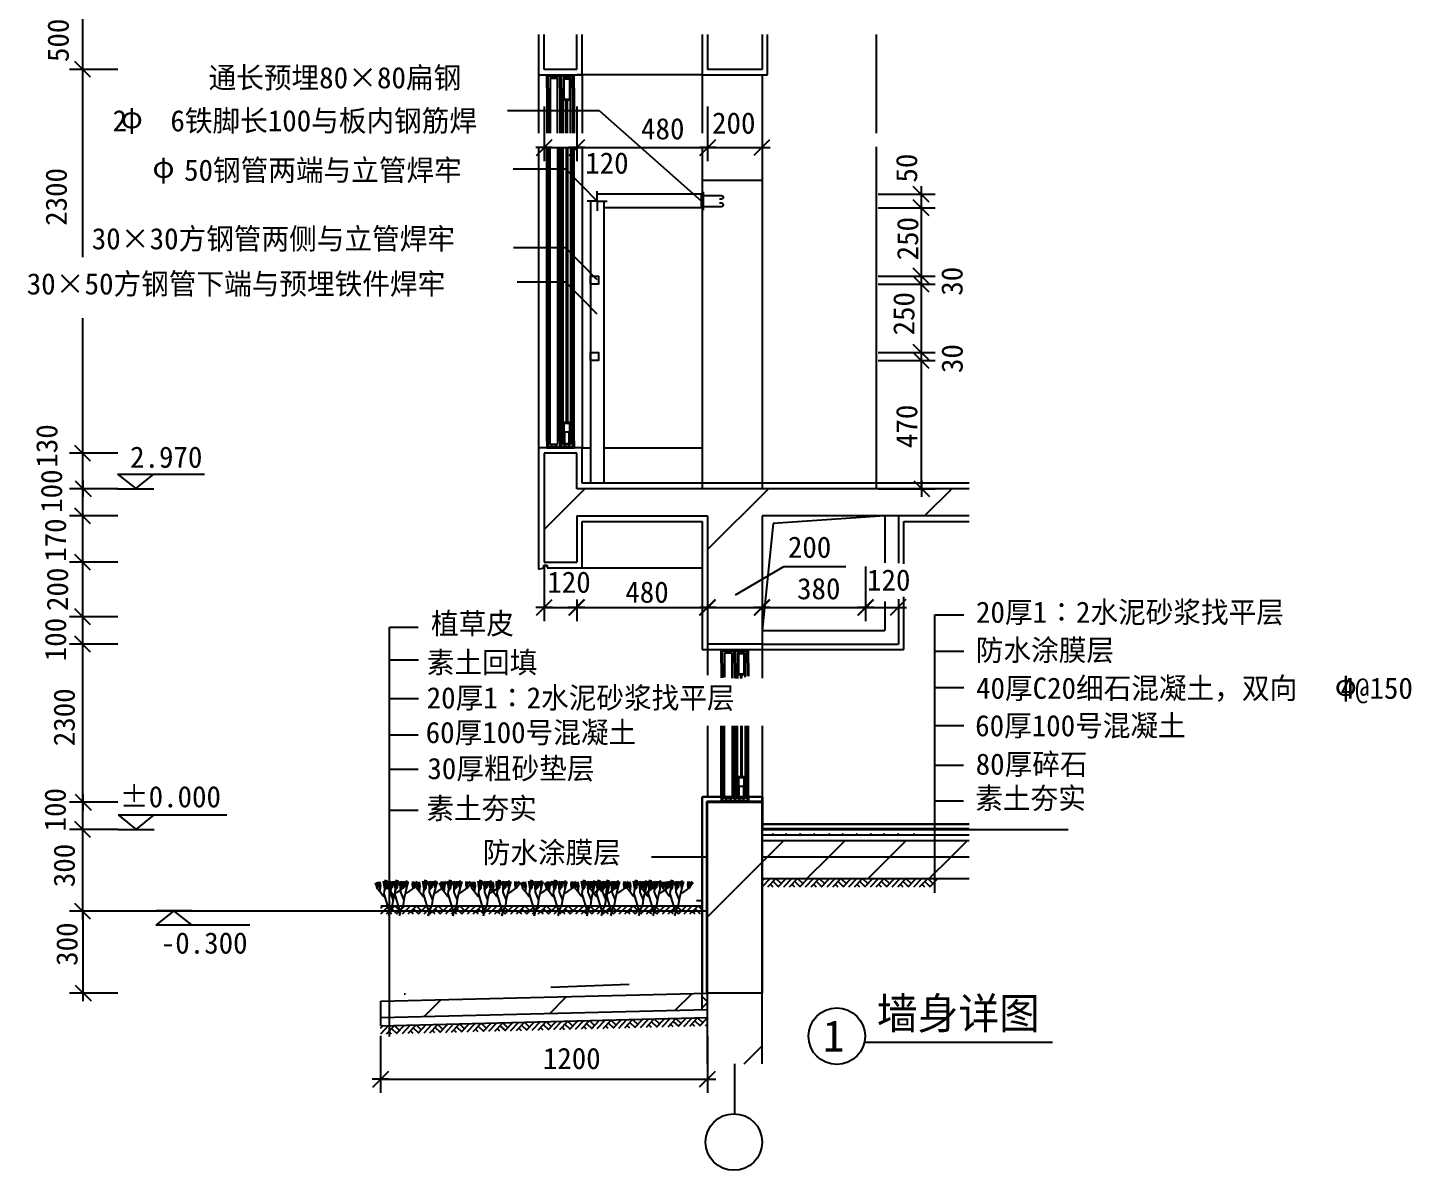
# Model space of a CAD drawing. Header units: metres. Extents: x -13855 to -8779, y 13976 to 23219.
# Drawn here: x -13855 to -8779, y 13976 to 18167 of the extents above; entities that cross this region are included whole.
import ezdxf

# ---------------------------------------------------------------- set-up
doc = ezdxf.new("R2010")
doc.units = ezdxf.units.M
for name, color, linetype in [('AXIS', 3, 'Continuous'), ('PUB_DIM', 3, 'Continuous'), ('PUB_TEXT', 7, 'Continuous'), ('S_SURFACE', 6, 'Continuous'), ('S_WALL', 5, 'Continuous'), ('WALL', 5, 'Continuous'), ('WINDOW', 2, 'Continuous'), ('填充', 7, 'Continuous'), ('家具', 9, 'Continuous'), ('看线', 253, 'Continuous'), ('粉刷线', 6, 'Continuous')]:
    doc.layers.add(name, color=color, linetype=linetype)
pattern_1 = [(45, (0, 0), (-336.76, 336.76), [])]
pattern_2 = [(45, (0, 0), (-112.2532, 112.2532), [])]

# ---------------------------------------------------------------- blocks, each defined once
blk = doc.blocks.new('_G2')
for p, q in [((-1091.22, 2673.26), (-1231.19, 2998.74)), ((-1038.78, 2463.23), (-1091.22, 2673.26)), ((-1082.53, 2673.26), (-1056.31, 3061.68)), ((-986.18, 2725.77), (-995.02, 3103.58)), ((-793.77, 2473.65), (-986.18, 2725.77)), ((-907.5, 2631.18), (-863.75, 2841.22)), ((-863.75, 2841.22), (-898.81, 3114.19)), ((-819.99, 2179.82), (-741.32, 2746.63)), ((-741.32, 2746.63), (-802.46, 3114.19)), ((-382.57, 2473.65), (-496.31, 3166.7)), ((-295.06, 2830.6), (-435.02, 3177.13)), ((-260.14, 2473.65), (-295.06, 3271.72)), ((-207.54, 2536.77), (-163.79, 2914.77)), ((-163.79, 2914.77), (-172.63, 3240.06)), ((89.91, 2715.16), (-111.34, 3124.62)), ((81.07, 2337.17), (404.9, 2673.26)), ((116.14, 2148.36), (89.91, 2715.16)), ((168.58, 2820.18), (98.6, 3166.7)), ((282.32, 2526.16), (168.58, 2820.18)), ((247.41, 2631.18), (247.41, 3135.23)), ((369.84, 2830.6), (343.61, 3177.13)), ((404.9, 2673.26), (369.84, 2830.6)), ((448.51, 1654.92), (702.36, 2715.16)), ((536.02, 2977.7), (492.26, 3166.7)), ((649.76, 2515.73), (536.02, 2977.7)), ((588.62, 2746.63), (658.6, 2977.7)), ((658.6, 2977.7), (667.29, 3208.59)), ((702.36, 2715.16), (824.79, 3145.66)), ((1192.23, 2830.6), (1209.76, 3135.23)), ((1262.21, 2494.69), (1192.23, 2830.6)), ((1227.29, 2704.73), (1367.25, 2904.15)), ((1305.96, 2505.31), (1533.44, 2841.22)), ((1323.5, 2841.22), (1411.01, 3135.23)), ((1367.25, 2904.15), (1612.11, 3124.62)), ((1533.44, 2841.22), (1717.16, 3040.64)), ((-811.3, 2179.82), (-1038.78, 2463.23)), ((-548.76, 1822.87), (-811.3, 2179.82)), ((-443.86, 1749.33), (-548.76, 1822.87)), ((-356.35, 1738.9), (-443.86, 1749.33)), ((-435.02, 2011.87), (-382.57, 2473.65)), ((81.07, 290.06), (-435.02, 2011.87)), ((-400.11, 2347.78), (-207.54, 2536.77)), ((-312.59, 1623.27), (-356.35, 1738.9)), ((413.59, 1434.27), (116.14, 2148.36)), ((343.61, 982.92), (448.51, 1654.92)), ((562.25, 2074.81), (903.46, 2232.33)), ((903.46, 2232.33), (1122.24, 2410.72)), ((1122.24, 2410.72), (1305.96, 2505.31)), ((-6.29, -3.96), (151.05, 541.99)), ((2.4, -3.96), (81.07, 290.06)), ((151.05, 541.99), (343.61, 982.92))]:
    blk.add_line(p, q)
blk = doc.blocks.new('_dimx')
blk.add_line((-150, 0), (150, 0))
blk.add_lwpolyline([(-145.3, -140.37), (144.99, 149.78)])

msp = doc.modelspace()

# ---------------------------------------------------------------- hatches: boundary and pattern name
h = msp.add_hatch()
h.set_pattern_fill('ANSI37', scale=20)
h.paths.add_polyline_path([(-11380.96, 14565.7), (-11364.9, 14566.11), (-11364.9, 14626.2), (-11380.96, 14625.8)])
h.paths.add_polyline_path([(-11364.9, 14566.11), (-11360.96, 14566.2), (-11360.96, 14626.3), (-11364.9, 14626.2)])
at = {"layer": '填充'}
h = msp.add_hatch(dxfattribs=at)
h.set_pattern_fill('AN31C', scale=150)
h.set_pattern_definition(pattern_1)
h.paths.add_polyline_path([(-11840.96, 18369.44), (-11840.96, 18469.44), (-11960.96, 18469.44), (-11960.96, 18192.3), (-11840.96, 18192.3), (-11840.96, 18269.44), (-11360.96, 18269.44), (-11360.96, 18192.3), (-11160.96, 18192.3), (-11160.96, 18269.44), (-10401, 18269.44), (-10401, 18369.44)])
h.paths.add_polyline_path([(-11160.96, 18142.3), (-11360.96, 18142.3), (-11360.96, 18014.35), (-11160.96, 18014.35)])
h.paths.add_polyline_path([(-11840.96, 18142.3), (-11960.96, 18142.3), (-11960.96, 18014.35), (-11840.96, 18014.35)])
h = msp.add_hatch(dxfattribs=at)
h.set_pattern_fill('SOLID')
h.paths.add_polyline_path([(-11903.46, 17989.35), (-11903.46, 17944.85), (-11900.96, 17944.85), (-11900.96, 17994.35), (-11950.96, 17994.35), (-11950.96, 17944.85), (-11945.96, 17944.85), (-11945.96, 17989.35)])
h.paths.add_polyline_path([(-11855.96, 17989.35), (-11855.96, 17944.85), (-11850.96, 17944.85), (-11850.96, 17994.35), (-11900.96, 17994.35), (-11900.96, 17944.85), (-11898.46, 17944.85), (-11898.46, 17989.35)])
h = msp.add_hatch(dxfattribs=at)
h.set_pattern_fill('SOLID')
h.paths.add_polyline_path([(-11900.96, 16626.32), (-11900.96, 16651.32), (-11903.46, 16651.32), (-11903.46, 16631.32), (-11945.96, 16631.32), (-11945.96, 16651.32), (-11950.96, 16651.32), (-11950.96, 16626.32)])
h.paths.add_polyline_path([(-11850.96, 16626.32), (-11850.96, 16651.32), (-11855.96, 16651.32), (-11855.96, 16631.32), (-11898.46, 16631.32), (-11898.46, 16651.32), (-11900.96, 16651.32), (-11900.96, 16626.32)])
h = msp.add_hatch(dxfattribs=at)
h.set_pattern_fill('AN31C', scale=150)
h.set_pattern_definition(pattern_1)
h.paths.add_polyline_path([(-11840.96, 16376.32), (-11360.96, 16376.32), (-11360.96, 15906.32), (-11160.96, 15906.32), (-11160.96, 16376.32), (-10401, 16376.32), (-10401, 16476.32), (-11840.96, 16476.32), (-11840.96, 16606.32), (-11960.96, 16606.32), (-11960.96, 16206.32), (-11840.96, 16206.32)])
h = msp.add_hatch(dxfattribs=at)
h.set_pattern_fill('SOLID')
h.paths.add_polyline_path([(-11263.46, 15881.32), (-11263.46, 15836.82), (-11260.96, 15836.82), (-11260.96, 15886.32), (-11310.96, 15886.32), (-11310.96, 15836.82), (-11305.96, 15836.82), (-11305.96, 15881.32)])
h.paths.add_polyline_path([(-11215.96, 15881.32), (-11215.96, 15836.82), (-11210.96, 15836.82), (-11210.96, 15886.32), (-11260.96, 15886.32), (-11260.96, 15836.82), (-11258.46, 15836.82), (-11258.46, 15881.32)])
h = msp.add_hatch(dxfattribs=at)
h.set_pattern_fill('SOLID')
h.paths.add_polyline_path([(-11260.96, 15326.35), (-11260.96, 15351.35), (-11263.46, 15351.35), (-11263.46, 15331.35), (-11305.96, 15331.35), (-11305.96, 15351.35), (-11310.96, 15351.35), (-11310.96, 15326.35)])
h.paths.add_polyline_path([(-11210.96, 15326.35), (-11210.96, 15351.35), (-11215.96, 15351.35), (-11215.96, 15331.35), (-11258.46, 15331.35), (-11258.46, 15351.35), (-11260.96, 15351.35), (-11260.96, 15326.35)])
h = msp.add_hatch(dxfattribs=at)
h.set_pattern_fill('AN31C', scale=150)
h.set_pattern_definition(pattern_1)
h.paths.add_polyline_path([(-11360.96, 15326.3), (-11360.96, 15226.3), (-11160.96, 15226.3), (-11160.96, 15326.3)])
h = msp.add_hatch(dxfattribs=at)
h.set_pattern_fill('AN31C', scale=150)
h.set_pattern_definition(pattern_1)
h.paths.add_polyline_path([(-11160.96, 15226.3), (-11360.96, 15226.3), (-11360.96, 14626.3), (-11160.96, 14626.3)])
h = msp.add_hatch(dxfattribs=at)
h.set_pattern_fill('AN33C', scale=50)
h.set_pattern_definition(pattern_2)
h.paths.add_polyline_path([(-10401, 15126.3), (-10401, 15186.3), (-10992.42, 15186.3), (-10992.42, 15126.3)])
h.paths.add_polyline_path([(-11160.96, 15186.3), (-11160.96, 15126.3), (-10992.42, 15126.3), (-10992.42, 15186.3)])
h = msp.add_hatch(dxfattribs=at)
h.set_pattern_fill('砂石碎砖', scale=50)
h.set_pattern_definition(pattern_2)
h.paths.add_polyline_path([(-10401, 15046.3), (-10401, 15126.3), (-10992.42, 15126.3), (-10992.42, 15046.3)])
h.paths.add_polyline_path([(-10992.42, 15126.3), (-11160.96, 15126.3), (-11160.96, 15046.3), (-10992.42, 15046.3)])
h = msp.add_hatch(dxfattribs=at)
h.set_pattern_fill('AR-SAND', scale=20)
h.paths.add_polyline_path([(-11740.96, 14946.3), (-11755.88, 14946.3), (-11785.13, 14917.05), (-11803.88, 14935.8), (-11793.38, 14946.3), (-11835.38, 14946.3), (-11864.63, 14917.05), (-11883.38, 14935.8), (-11872.88, 14946.3), (-11914.88, 14946.3), (-11944.13, 14917.05), (-11962.88, 14935.8), (-11952.38, 14946.3), (-11994.38, 14946.3), (-12023.63, 14917.05), (-12042.38, 14935.8), (-12031.88, 14946.3), (-12073.88, 14946.3), (-12103.13, 14917.05), (-12121.88, 14935.8), (-12111.38, 14946.3), (-12153.38, 14946.3), (-12182.63, 14917.05), (-12201.38, 14935.8), (-12190.88, 14946.3), (-12232.88, 14946.3), (-12262.13, 14917.05), (-12280.88, 14935.8), (-12270.38, 14946.3), (-12312.38, 14946.3), (-12341.63, 14917.05), (-12360.38, 14935.8), (-12349.88, 14946.3), (-12391.88, 14946.3), (-12421.22, 14916.96), (-12421.22, 14599.69), (-11740.96, 14616.76)])
h.paths.add_polyline_path([(-12421.22, 14917.14), (-12439.88, 14935.8), (-12429.38, 14946.3), (-12471.38, 14946.3), (-12500.63, 14917.05), (-12519.38, 14935.8), (-12508.88, 14946.3), (-12529.88, 14946.3), (-12559.88, 14916.3), (-12559.88, 14596.2), (-12421.22, 14599.69)])
h.paths.add_polyline_path([(-11380.96, 14931.39), (-11395.88, 14946.3), (-11437.88, 14946.3), (-11467.13, 14917.05), (-11485.88, 14935.8), (-11475.38, 14946.3), (-11517.38, 14946.3), (-11546.63, 14917.05), (-11565.38, 14935.8), (-11554.88, 14946.3), (-11596.88, 14946.3), (-11626.13, 14917.05), (-11644.88, 14935.8), (-11634.38, 14946.3), (-11676.38, 14946.3), (-11705.63, 14917.05), (-11724.38, 14935.8), (-11740.96, 14919.22), (-11740.96, 14616.76), (-11380.96, 14625.8)])
h = msp.add_hatch(dxfattribs=at)
h.set_pattern_fill('AN33C', scale=100)
h.set_pattern_definition([(45, (0, 0), (-224.5064, 224.5064), [])])
h.paths.add_polyline_path([(-11876.75, 14613.37), (-12559.88, 14596.23), (-12559.88, 14536.23), (-11876.75, 14553.31)])
h.paths.add_polyline_path([(-11380.96, 14625.8), (-11876.75, 14613.37), (-11876.75, 14553.31), (-11380.96, 14565.7)])
h = msp.add_hatch(dxfattribs=at)
h.set_pattern_fill('AN31C', scale=150)
h.set_pattern_definition(pattern_1)
h.paths.add_polyline_path([(-11360.96, 14366.84), (-11160.96, 14366.84), (-11160.96, 14626.3), (-11360.96, 14626.3)])
h = msp.add_hatch(dxfattribs=at)
h.set_pattern_fill('AR-SAND', scale=14)
h.paths.add_polyline_path([(-11876.75, 14553.31), (-12559.88, 14536.23), (-12559.88, 14506.23), (-11876.75, 14523.31)])
h.paths.add_polyline_path([(-11360.96, 14566.2), (-11876.75, 14553.31), (-11876.75, 14523.31), (-11360.96, 14536.2)])

# ---------------------------------------------------------------- linework, layer by layer
for p, q in [((-11382.96, 17510.88), (-11382.96, 17560.88)), ((-13525.27, 16529.97), (-13206.59, 16529.97)), ((-13525.27, 16529.97), (-13458.99, 16476.42)), ((-13458.99, 16476.42), (-13392.72, 16529.97)), ((-13525.27, 16476.32), (-13392.71, 16476.32)), ((-11258.73, 16086.9), (-11081.29, 16191.04)), ((-11081.29, 16191.04), (-10854.22, 16191.04)), ((-10526.96, 16013.99), (-10421.09, 16013.99)), ((-12527.98, 15968.38), (-12422.11, 15968.38)), ((-12527.89, 15848.73), (-12422.01, 15848.73)), ((-10527.23, 15880.83), (-10421.36, 15880.83)), ((-10527.23, 15746.97), (-10421.35, 15746.97)), ((-12527.33, 15706.18), (-12421.45, 15706.18)), ((-10527.13, 15607.57), (-10421.26, 15607.57)), ((-12528.07, 15572.89), (-12422.2, 15572.89)), ((-12528.07, 15447.83), (-12422.2, 15447.83)), ((-10527.51, 15462.5), (-10421.63, 15462.5)), ((-10527.5, 15330.88), (-10421.63, 15330.88)), ((-13523.32, 15280.03), (-13457.04, 15226.48)), ((-13523.32, 15280.03), (-13124.05, 15280.03)), ((-13457.04, 15226.48), (-13390.77, 15280.03)), ((-12528.62, 15297.69), (-12422.74, 15297.69)), ((-11160.96, 15329.3), (-11157.96, 15329.3)), ((-11157.96, 15229.3), (-10401, 15229.3)), ((-13523.32, 15226.38), (-13390.77, 15226.38)), ((-11160.96, 15226.3), (-10401, 15226.3)), ((-11160.96, 15186.3), (-10401, 15186.3)), ((-11160.96, 15126.3), (-10401, 15126.3)), ((-11160.96, 15046.3), (-10401, 15046.3)), ((-13252.33, 14928.39), (-13384.89, 14928.39)), ((-13318.61, 14928.29), (-13384.88, 14874.74)), ((-13252.33, 14874.74), (-13318.61, 14928.29)), ((-12559.88, 14946.3), (-11380.96, 14946.3)), ((-13039.99, 14874.74), (-13384.82, 14874.74)), ((-12559.88, 14596.2), (-11360.96, 14626.3)), ((-12559.88, 14536.2), (-11360.96, 14566.2)), ((-12559.88, 14506.2), (-11360.96, 14536.2)), ((-10783.76, 14446.22), (-10096.08, 14446.22))]:
    msp.add_line(p, q)
for points in [[(-11380.96, 17564.74), (-11380.96, 17497.53)], [(-11376.96, 17564.74), (-11376.96, 17497.53)]]:
    msp.add_lwpolyline(points)
for points in [[(-11382.96, 17551.4), (-11309.43, 17551.4, -1), (-11309.43, 17538.38), (-11317.02, 17538.38)], [(-11382.96, 17510.88), (-11309.43, 17510.88, 1), (-11309.43, 17523.89), (-11317.02, 17523.89)]]:
    msp.add_lwpolyline(points, format="xyb")
for points in [[(-11122.39, 15208.69, 1), (-11120.34, 15208.69, 1)], [(-11073.73, 15208.69, 1), (-11071.68, 15208.69, 1)], [(-11022.16, 15208.69, 1), (-11020.11, 15208.69, 1)], [(-10970.43, 15208.69, 1), (-10968.38, 15208.69, 1)], [(-10915.06, 15208.69, 1), (-10913.01, 15208.69, 1)], [(-10866.4, 15208.69, 1), (-10864.35, 15208.69, 1)], [(-10814.83, 15208.69, 1), (-10812.78, 15208.69, 1)], [(-10763.1, 15208.69, 1), (-10761.05, 15208.69, 1)], [(-10714.45, 15208.69, 1), (-10712.4, 15208.69, 1)], [(-10662.88, 15208.69, 1), (-10660.83, 15208.69, 1)], [(-10604.79, 15208.69, 1), (-10602.74, 15208.69, 1)]]:
    msp.add_lwpolyline(points, format="xyb", close=True)
at = {"layer": 'AXIS'}
msp.add_line((-11260.96, 14183.46), (-11260.96, 14366.84), dxfattribs=at)
at = {"layer": 'PUB_DIM'}
for p, q in [((-13652.4, 18014.55), (-13652.4, 18269.24)), ((-13524.84, 18014.35), (-13702.4, 18014.35)), ((-13524.84, 18014.35), (-13702.4, 18014.35)), ((-13652.4, 17325.95), (-13652.4, 18014.15)), ((-11980.96, 17994.35), (-11980.96, 17779.83)), ((-11820.96, 17994.35), (-11820.96, 17779.83)), ((-11960.96, 17878.18), (-11960.96, 17677.67)), ((-11840.96, 17878.18), (-11840.96, 17677.67)), ((-11840.96, 17878.18), (-11840.96, 17677.67)), ((-11360.96, 17878.18), (-11360.96, 17677.67)), ((-11360.96, 17878.18), (-11360.96, 17677.67)), ((-11757.72, 17862.04), (-12094.75, 17862.04)), ((-11757.72, 17862.04), (-11382.96, 17531.32)), ((-11980.96, 17729.83), (-11980.96, 16626.32)), ((-11960.76, 17727.67), (-11841.16, 17727.67)), ((-11840.76, 17727.67), (-11361.16, 17727.67)), ((-11820.96, 17729.83), (-11820.96, 16626.32)), ((-11360.76, 17727.67), (-11161.16, 17727.67)), ((-11881.19, 17648.38), (-12074.34, 17648.38)), ((-11765.96, 17531.32), (-11881.19, 17648.38)), ((-10735.61, 17556.32), (-10526.26, 17556.32)), ((-10576.26, 17506.52), (-10576.26, 17556.12)), ((-10735.61, 17506.32), (-10526.26, 17506.32)), ((-10735.61, 17506.32), (-10526.26, 17506.32)), ((-10576.26, 17256.52), (-10576.26, 17506.12)), ((-11881.19, 17359.37), (-12073.11, 17359.37)), ((-11765.96, 17242.31), (-11881.19, 17359.37)), ((-11881.19, 17233.73), (-12060.06, 17233.73)), ((-11765.96, 17116.67), (-11881.19, 17233.73)), ((-10735.61, 17256.32), (-10526.26, 17256.32)), ((-10735.61, 17256.32), (-10526.26, 17256.32)), ((-10735.61, 17226.32), (-10526.26, 17226.32)), ((-10735.61, 17226.32), (-10526.26, 17226.32)), ((-10576.26, 17226.52), (-10576.26, 17256.12)), ((-10576.26, 16976.52), (-10576.26, 17226.12)), ((-13652.4, 16606.52), (-13652.4, 17101.42)), ((-10735.61, 16976.32), (-10526.26, 16976.32)), ((-10735.61, 16976.32), (-10526.26, 16976.32)), ((-10576.26, 16946.52), (-10576.26, 16976.12)), ((-10735.61, 16946.32), (-10526.26, 16946.32)), ((-10735.61, 16946.32), (-10526.26, 16946.32)), ((-10576.26, 16476.52), (-10576.26, 16946.12)), ((-13524.84, 16606.32), (-13702.4, 16606.32)), ((-13524.84, 16606.32), (-13702.4, 16606.32)), ((-13652.4, 16476.52), (-13652.4, 16606.12)), ((-13524.84, 16476.32), (-13702.4, 16476.32)), ((-13524.84, 16476.32), (-13702.4, 16476.32)), ((-13652.4, 16476.52), (-13652.4, 16476.72)), ((-13652.4, 16376.32), (-13652.4, 16476.32)), ((-10735.61, 16476.32), (-10526.26, 16476.32)), ((-13524.84, 16376.32), (-13702.4, 16376.32)), ((-13524.84, 16376.32), (-13702.4, 16376.32)), ((-13652.4, 16206.52), (-13652.4, 16376.12)), ((-13652.4, 16376.12), (-13652.4, 16375.92)), ((-13524.84, 16206.32), (-13702.4, 16206.32)), ((-13524.84, 16206.32), (-13702.4, 16206.32)), ((-13652.4, 16006.52), (-13652.4, 16206.12)), ((-11960.96, 16191.21), (-11960.96, 15990.7)), ((-11360.96, 16191.21), (-11360.96, 15990.7)), ((-11160.96, 16191.21), (-11160.96, 15990.7)), ((-11160.96, 16191.21), (-11160.96, 15990.7)), ((-10780.96, 16191.21), (-10780.96, 15990.7)), ((-10780.96, 16191.21), (-10780.96, 15990.7)), ((-11840.96, 16069.37), (-11840.96, 15990.7)), ((-13524.84, 16006.32), (-13702.4, 16006.32)), ((-13524.84, 16006.32), (-13702.4, 16006.32)), ((-13652.4, 15906.52), (-13652.4, 16006.12)), ((-11960.76, 16040.7), (-11841.16, 16040.7)), ((-11840.76, 16040.7), (-11361.16, 16040.7)), ((-11360.76, 16040.7), (-11161.16, 16040.7)), ((-11160.76, 16040.7), (-10781.16, 16040.7)), ((-10780.76, 16040.7), (-10661.16, 16040.7)), ((-13524.84, 15906.32), (-13702.4, 15906.32)), ((-13524.84, 15906.32), (-13702.4, 15906.32)), ((-13652.4, 15326.5), (-13652.4, 15906.12)), ((-11360.96, 15906.32), (-11360.96, 15792.32)), ((-11160.96, 15906.32), (-11160.96, 15781.28)), ((-11360.96, 15606.25), (-11360.96, 15346.3)), ((-11160.96, 15606.25), (-11160.96, 15346.3)), ((-13524.84, 15326.3), (-13702.4, 15326.3)), ((-13524.84, 15326.3), (-13702.4, 15326.3)), ((-13652.4, 15326.5), (-13652.4, 15326.7)), ((-13652.4, 15226.3), (-13652.4, 15326.3)), ((-13524.84, 15226.3), (-13702.4, 15226.3)), ((-13524.84, 15226.3), (-13702.4, 15226.3)), ((-13652.4, 14926.5), (-13652.4, 15226.1)), ((-13652.4, 15226.1), (-13652.4, 15225.9)), ((-13524.84, 14926.3), (-13702.4, 14926.3)), ((-13524.84, 14926.3), (-13702.4, 14926.3)), ((-13652.4, 14926.1), (-13652.4, 14626.5)), ((-12509.81, 14926.3), (-13524.84, 14926.3)), ((-13524.84, 14626.3), (-13702.4, 14626.3)), ((-12560.96, 14469.33), (-12560.96, 14260.22)), ((-11360.96, 14469.33), (-11360.96, 14260.22)), ((-12560.76, 14310.22), (-11361.16, 14310.22))]:
    msp.add_line(p, q, dxfattribs=at)
msp.add_lwpolyline([(-11936.08, 14648.25), (-11649.16, 14658.6)], dxfattribs=at)
for centre in [(-10886.99, 14467.95), (-11264.28, 14079.77)]:
    msp.add_circle(centre, 103.71, dxfattribs=at)
at = {"layer": 'PUB_TEXT'}
for p, q in [((-10527.02, 14994.03), (-10527.02, 16013.31)), ((-12527.99, 14466.55), (-12527.99, 15968.38)), ((-11363.96, 15124.93), (-11566.34, 15124.93))]:
    msp.add_line(p, q, dxfattribs=at)
at = {"layer": 'S_SURFACE'}
for p, q in [((-11961.21, 16186.32), (-11961.21, 16196.32)), ((-11961.21, 16196.32), (-11949.21, 16196.32)), ((-11959.21, 16194.32), (-11951.21, 16194.32)), ((-11949.21, 16196.32), (-11949.21, 16186.32)), ((-11980.96, 16181.38), (-11961.21, 16186.32)), ((-11380.96, 14565.7), (-11380.96, 15346.3)), ((-11380.96, 15346.3), (-11160.96, 15346.3)), ((-11160.96, 15246.3), (-10401, 15246.3)), ((-11160.96, 15206.44), (-10401, 15206.44)), ((-11160.96, 15037.3), (-11151.96, 15046.3)), ((-11160.96, 15016.3), (-11130.96, 15046.3)), ((-11139.96, 15016.3), (-11109.96, 15046.3)), ((-11120.46, 15035.8), (-11101.71, 15017.05)), ((-11109.96, 15046.3), (-11091.21, 15027.55)), ((-11102.46, 15016.3), (-11072.46, 15046.3)), ((-11081.46, 15016.3), (-11051.46, 15046.3)), ((-11060.46, 15016.3), (-11030.46, 15046.3)), ((-11040.96, 15035.8), (-11022.21, 15017.05)), ((-11030.46, 15046.3), (-11011.71, 15027.55)), ((-11022.96, 15016.3), (-10992.96, 15046.3)), ((-11001.96, 15016.3), (-10971.96, 15046.3)), ((-10980.96, 15016.3), (-10950.96, 15046.3)), ((-10961.46, 15035.8), (-10942.71, 15017.05)), ((-10950.96, 15046.3), (-10932.21, 15027.55)), ((-10943.46, 15016.3), (-10913.46, 15046.3)), ((-10922.46, 15016.3), (-10892.46, 15046.3)), ((-10901.46, 15016.3), (-10871.46, 15046.3)), ((-10881.96, 15035.8), (-10863.21, 15017.05)), ((-10871.46, 15046.3), (-10852.71, 15027.55)), ((-10863.96, 15016.3), (-10833.96, 15046.3)), ((-10842.96, 15016.3), (-10812.96, 15046.3)), ((-10821.96, 15016.3), (-10791.96, 15046.3)), ((-10802.46, 15035.8), (-10783.71, 15017.05)), ((-10791.96, 15046.3), (-10773.21, 15027.55)), ((-10784.46, 15016.3), (-10754.46, 15046.3)), ((-10763.46, 15016.3), (-10733.46, 15046.3)), ((-10742.46, 15016.3), (-10712.46, 15046.3)), ((-10722.96, 15035.8), (-10704.21, 15017.05)), ((-10712.46, 15046.3), (-10693.71, 15027.55)), ((-10704.96, 15016.3), (-10674.96, 15046.3)), ((-10683.96, 15016.3), (-10653.96, 15046.3)), ((-10662.96, 15016.3), (-10632.96, 15046.3)), ((-10643.46, 15035.8), (-10624.71, 15017.05)), ((-10632.96, 15046.3), (-10614.21, 15027.55)), ((-10625.46, 15016.3), (-10595.46, 15046.3)), ((-10604.46, 15016.3), (-10574.46, 15046.3)), ((-10583.46, 15016.3), (-10553.46, 15046.3)), ((-10563.96, 15035.8), (-10545.21, 15017.05)), ((-10553.46, 15046.3), (-10534.71, 15027.55)), ((-10545.96, 15016.3), (-10515.96, 15046.3)), ((-11130.96, 15025.3), (-11121.96, 15016.3)), ((-11051.46, 15025.3), (-11042.46, 15016.3)), ((-10971.96, 15025.3), (-10962.96, 15016.3)), ((-10892.46, 15025.3), (-10883.46, 15016.3)), ((-10812.96, 15025.3), (-10803.96, 15016.3)), ((-10733.46, 15025.3), (-10724.46, 15016.3)), ((-10653.96, 15025.3), (-10644.96, 15016.3)), ((-10574.46, 15025.3), (-10565.46, 15016.3)), ((-12559.88, 14937.3), (-12550.88, 14946.3)), ((-12559.88, 14916.3), (-12529.88, 14946.3)), ((-12538.88, 14916.3), (-12508.88, 14946.3)), ((-12529.88, 14925.3), (-12520.88, 14916.3)), ((-12519.38, 14935.8), (-12500.63, 14917.05)), ((-12508.88, 14946.3), (-12490.13, 14927.55)), ((-12501.38, 14916.3), (-12471.38, 14946.3)), ((-12480.38, 14916.3), (-12450.38, 14946.3)), ((-12459.38, 14916.3), (-12429.38, 14946.3)), ((-12450.38, 14925.3), (-12441.38, 14916.3)), ((-12439.88, 14935.8), (-12421.13, 14917.05)), ((-12429.38, 14946.3), (-12410.63, 14927.55)), ((-12421.88, 14916.3), (-12391.88, 14946.3)), ((-12400.88, 14916.3), (-12370.88, 14946.3)), ((-12379.88, 14916.3), (-12349.88, 14946.3)), ((-12370.88, 14925.3), (-12361.88, 14916.3)), ((-12360.38, 14935.8), (-12341.63, 14917.05)), ((-12349.88, 14946.3), (-12331.13, 14927.55)), ((-12342.38, 14916.3), (-12312.38, 14946.3)), ((-12321.38, 14916.3), (-12291.38, 14946.3)), ((-12300.38, 14916.3), (-12270.38, 14946.3)), ((-12291.38, 14925.3), (-12282.38, 14916.3)), ((-12280.88, 14935.8), (-12262.13, 14917.05)), ((-12270.38, 14946.3), (-12251.63, 14927.55)), ((-12262.88, 14916.3), (-12232.88, 14946.3)), ((-12241.88, 14916.3), (-12211.88, 14946.3)), ((-12220.88, 14916.3), (-12190.88, 14946.3)), ((-12211.88, 14925.3), (-12202.88, 14916.3)), ((-12201.38, 14935.8), (-12182.63, 14917.05)), ((-12190.88, 14946.3), (-12172.13, 14927.55)), ((-12183.38, 14916.3), (-12153.38, 14946.3)), ((-12162.38, 14916.3), (-12132.38, 14946.3)), ((-12141.38, 14916.3), (-12111.38, 14946.3)), ((-12132.38, 14925.3), (-12123.38, 14916.3)), ((-12121.88, 14935.8), (-12103.13, 14917.05)), ((-12111.38, 14946.3), (-12092.63, 14927.55)), ((-12103.88, 14916.3), (-12073.88, 14946.3)), ((-12082.88, 14916.3), (-12052.88, 14946.3)), ((-12061.88, 14916.3), (-12031.88, 14946.3)), ((-12052.88, 14925.3), (-12043.88, 14916.3)), ((-12042.38, 14935.8), (-12023.63, 14917.05)), ((-12031.88, 14946.3), (-12013.13, 14927.55)), ((-12024.38, 14916.3), (-11994.38, 14946.3)), ((-12003.38, 14916.3), (-11973.38, 14946.3)), ((-11982.38, 14916.3), (-11952.38, 14946.3)), ((-11973.38, 14925.3), (-11964.38, 14916.3)), ((-11962.88, 14935.8), (-11944.13, 14917.05)), ((-11952.38, 14946.3), (-11933.63, 14927.55)), ((-11944.88, 14916.3), (-11914.88, 14946.3)), ((-11923.88, 14916.3), (-11893.88, 14946.3)), ((-11902.88, 14916.3), (-11872.88, 14946.3)), ((-11893.88, 14925.3), (-11884.88, 14916.3)), ((-11883.38, 14935.8), (-11864.63, 14917.05)), ((-11872.88, 14946.3), (-11854.13, 14927.55)), ((-11865.38, 14916.3), (-11835.38, 14946.3)), ((-11844.38, 14916.3), (-11814.38, 14946.3)), ((-11823.38, 14916.3), (-11793.38, 14946.3)), ((-11814.38, 14925.3), (-11805.38, 14916.3)), ((-11803.88, 14935.8), (-11785.13, 14917.05)), ((-11793.38, 14946.3), (-11774.63, 14927.55)), ((-11785.88, 14916.3), (-11755.88, 14946.3)), ((-11764.88, 14916.3), (-11734.88, 14946.3)), ((-11743.88, 14916.3), (-11713.88, 14946.3)), ((-11734.88, 14925.3), (-11725.88, 14916.3)), ((-11724.38, 14935.8), (-11705.63, 14917.05)), ((-11713.88, 14946.3), (-11695.13, 14927.55)), ((-11706.38, 14916.3), (-11676.38, 14946.3)), ((-11685.38, 14916.3), (-11655.38, 14946.3)), ((-11664.38, 14916.3), (-11634.38, 14946.3)), ((-11655.38, 14925.3), (-11646.38, 14916.3)), ((-11644.88, 14935.8), (-11626.13, 14917.05)), ((-11634.38, 14946.3), (-11615.63, 14927.55)), ((-11626.88, 14916.3), (-11596.88, 14946.3)), ((-11605.88, 14916.3), (-11575.88, 14946.3)), ((-11584.88, 14916.3), (-11554.88, 14946.3)), ((-11575.88, 14925.3), (-11566.88, 14916.3)), ((-11565.38, 14935.8), (-11546.63, 14917.05)), ((-11554.88, 14946.3), (-11536.13, 14927.55)), ((-11547.38, 14916.3), (-11517.38, 14946.3)), ((-11526.38, 14916.3), (-11496.38, 14946.3)), ((-11505.38, 14916.3), (-11475.38, 14946.3)), ((-11496.38, 14925.3), (-11487.38, 14916.3)), ((-11485.88, 14935.8), (-11467.13, 14917.05)), ((-11475.38, 14946.3), (-11456.63, 14927.55)), ((-11467.88, 14916.3), (-11437.88, 14946.3)), ((-11446.88, 14916.3), (-11416.88, 14946.3)), ((-11425.88, 14916.3), (-11395.88, 14946.3)), ((-11416.88, 14925.3), (-11407.88, 14916.3)), ((-11406.38, 14935.8), (-11387.63, 14917.05)), ((-11395.88, 14946.3), (-11380.96, 14931.39)), ((-12104.35, 14487.61), (-12075.11, 14518.35)), ((-12083.36, 14488.13), (-12054.12, 14518.88)), ((-12062.37, 14488.66), (-12033.12, 14519.4)), ((-12033.12, 14519.4), (-12013.91, 14501.12)), ((-12024.88, 14489.6), (-11995.64, 14520.34)), ((-12003.88, 14490.12), (-11974.64, 14520.86)), ((-11982.89, 14490.65), (-11953.65, 14521.39)), ((-11953.65, 14521.39), (-11934.44, 14503.11)), ((-11945.4, 14491.58), (-11916.16, 14522.32)), ((-11924.41, 14492.11), (-11895.17, 14522.85)), ((-11903.41, 14492.63), (-11874.17, 14523.37)), ((-11874.17, 14523.37), (-11854.96, 14505.1)), ((-11865.93, 14493.57), (-11836.69, 14524.31)), ((-11844.93, 14494.1), (-11815.69, 14524.84)), ((-11823.94, 14494.62), (-11794.7, 14525.36)), ((-11794.7, 14525.36), (-11775.49, 14507.09)), ((-11786.45, 14495.56), (-11757.21, 14526.3)), ((-11765.46, 14496.08), (-11736.22, 14526.82)), ((-11744.46, 14496.61), (-11715.22, 14527.35)), ((-11715.22, 14527.35), (-11696.01, 14509.07)), ((-11706.98, 14497.54), (-11677.74, 14528.28)), ((-11685.98, 14498.07), (-11656.74, 14528.81)), ((-11664.99, 14498.59), (-11635.75, 14529.33)), ((-11645.98, 14518.58), (-11626.77, 14500.3)), ((-11635.75, 14529.33), (-11616.54, 14511.06)), ((-11627.5, 14499.53), (-11598.26, 14530.27)), ((-11606.51, 14500.06), (-11577.27, 14530.8)), ((-11585.51, 14500.58), (-11556.27, 14531.32)), ((-11566.51, 14520.56), (-11547.29, 14502.29)), ((-11556.27, 14531.32), (-11537.06, 14513.05)), ((-11548.03, 14501.52), (-11518.78, 14532.26)), ((-11527.03, 14502.04), (-11497.79, 14532.78)), ((-11506.04, 14502.57), (-11476.8, 14533.31)), ((-11487.03, 14522.55), (-11467.82, 14504.27)), ((-11476.8, 14533.31), (-11457.59, 14515.03)), ((-11468.55, 14503.51), (-11439.31, 14534.25)), ((-11447.56, 14504.03), (-11418.32, 14534.77)), ((-11426.56, 14504.55), (-11397.32, 14535.3)), ((-11407.56, 14524.54), (-11388.34, 14506.26)), ((-11397.32, 14535.3), (-11378.11, 14517.02)), ((-11389.08, 14505.49), (-11360.93, 14535.08)), ((-12560.73, 14497.21), (-12551.96, 14506.43)), ((-12560.21, 14476.21), (-12530.97, 14506.95)), ((-12539.22, 14476.74), (-12509.98, 14507.48)), ((-12530.44, 14485.96), (-12521.22, 14477.19)), ((-12520.21, 14496.72), (-12501, 14478.44)), ((-12509.98, 14507.48), (-12490.76, 14489.2)), ((-12501.73, 14477.68), (-12472.49, 14508.42)), ((-12480.73, 14478.2), (-12451.49, 14508.94)), ((-12459.74, 14478.73), (-12430.5, 14509.47)), ((-12450.97, 14487.95), (-12441.75, 14479.18)), ((-12440.73, 14498.71), (-12421.52, 14480.43)), ((-12430.5, 14509.47), (-12411.29, 14491.19)), ((-12422.25, 14479.66), (-12393.01, 14510.4)), ((-12401.26, 14480.19), (-12372.02, 14510.93)), ((-12380.27, 14480.71), (-12351.02, 14511.45)), ((-12371.49, 14489.93), (-12362.27, 14481.16)), ((-12361.26, 14500.69), (-12342.05, 14482.42)), ((-12351.02, 14511.45), (-12331.81, 14493.18)), ((-12342.78, 14481.65), (-12313.54, 14512.39)), ((-12321.78, 14482.17), (-12292.54, 14512.91)), ((-12300.79, 14482.7), (-12271.55, 14513.44)), ((-12292.02, 14491.92), (-12282.8, 14483.15)), ((-12281.78, 14502.68), (-12262.57, 14484.4)), ((-12271.55, 14513.44), (-12252.34, 14495.16)), ((-12263.3, 14483.64), (-12234.06, 14514.38)), ((-12242.31, 14484.16), (-12213.07, 14514.9)), ((-12221.32, 14484.69), (-12192.07, 14515.43)), ((-12212.54, 14493.91), (-12203.32, 14485.14)), ((-12202.31, 14504.67), (-12183.1, 14486.39)), ((-12192.07, 14515.43), (-12172.86, 14497.15)), ((-12183.83, 14485.62), (-12154.59, 14516.36)), ((-12162.83, 14486.15), (-12133.59, 14516.89)), ((-12141.84, 14486.67), (-12112.6, 14517.41)), ((-12133.07, 14495.89), (-12123.85, 14487.12)), ((-12122.83, 14506.65), (-12103.62, 14488.38)), ((-12112.6, 14517.41), (-12093.39, 14499.14)), ((-12053.59, 14497.88), (-12044.37, 14489.11)), ((-12043.36, 14508.64), (-12024.15, 14490.37)), ((-11974.12, 14499.87), (-11964.9, 14491.1)), ((-11963.88, 14510.63), (-11944.67, 14492.35)), ((-11894.64, 14501.86), (-11885.42, 14493.08)), ((-11884.41, 14512.61), (-11865.2, 14494.34)), ((-11815.17, 14503.84), (-11805.95, 14495.07)), ((-11804.93, 14514.6), (-11785.72, 14496.33)), ((-11735.69, 14505.83), (-11726.47, 14497.06)), ((-11725.46, 14516.59), (-11706.25, 14498.31)), ((-11656.22, 14507.82), (-11646.99, 14499.04)), ((-11576.74, 14509.8), (-11567.52, 14501.03)), ((-11497.27, 14511.79), (-11488.04, 14503.02)), ((-11417.79, 14513.78), (-11408.57, 14505)), ((-11368.08, 14506.02), (-11360.41, 14514.09))]:
    msp.add_line(p, q, dxfattribs=at)
for centre, start, end in [((-11959.21, 16192.32), 90, 180), ((-11951.21, 16192.32), 0, 90)]:
    msp.add_arc(centre, 2, start, end, dxfattribs=at)
at = {"layer": 'S_WALL'}
for p, q in [((-11380.96, 15346.3), (-11380.96, 14946.3)), ((-11363.96, 14626.23), (-11363.96, 15329.3)), ((-11157.96, 15329.3), (-11363.96, 15329.3)), ((-11360.96, 14366.84), (-11360.96, 15326.3)), ((-11160.96, 15326.3), (-11360.96, 15326.3)), ((-11160.96, 14366.84), (-11160.96, 15326.3)), ((-11400.96, 14966.3), (-11380.96, 14966.3)), ((-11400.96, 14946.3), (-11380.96, 14946.3)), ((-11160.96, 14626.3), (-11360.96, 14626.3)), ((-12559.88, 14506.2), (-12559.88, 14596.2))]:
    msp.add_line(p, q, dxfattribs=at)
at = {"layer": 'WALL'}
for p, q in [((-11960.96, 18014.35), (-11960.96, 18142.3)), ((-11840.96, 18014.35), (-11840.96, 18142.3)), ((-11360.96, 18142.3), (-11360.96, 18014.35)), ((-11160.96, 18142.3), (-11160.96, 18014.35)), ((-11840.96, 18014.35), (-11960.96, 18014.35)), ((-11950.96, 17944.85), (-11950.96, 17994.35)), ((-11950.96, 17994.35), (-11850.96, 17994.35)), ((-11945.96, 17944.85), (-11945.96, 17989.35)), ((-11945.96, 17989.35), (-11903.46, 17989.35)), ((-11903.46, 17944.85), (-11903.46, 17989.35)), ((-11898.46, 17989.35), (-11855.96, 17989.35)), ((-11898.46, 17944.85), (-11898.46, 17989.35)), ((-11890.96, 17981.85), (-11890.96, 17901.85)), ((-11863.46, 17981.85), (-11890.96, 17981.85)), ((-11866.46, 17978.85), (-11887.96, 17978.85)), ((-11887.96, 17978.85), (-11887.96, 17904.85)), ((-11866.46, 17904.85), (-11866.46, 17978.85)), ((-11863.46, 17901.85), (-11863.46, 17981.85)), ((-11855.96, 17944.85), (-11855.96, 17989.35)), ((-11850.96, 17944.85), (-11850.96, 17994.35)), ((-11160.96, 18014.35), (-11360.96, 18014.35)), ((-11950.96, 17944.85), (-11945.96, 17944.85)), ((-11903.46, 17944.85), (-11898.46, 17944.85)), ((-11855.96, 17944.85), (-11850.96, 17944.85)), ((-11863.46, 17901.85), (-11890.96, 17901.85)), ((-11887.96, 17904.85), (-11866.46, 17904.85)), ((-11890.96, 16718.82), (-11890.96, 16638.82)), ((-11863.46, 16718.82), (-11890.96, 16718.82)), ((-11866.46, 16715.82), (-11887.96, 16715.82)), ((-11887.96, 16715.82), (-11887.96, 16641.82)), ((-11866.46, 16641.82), (-11866.46, 16715.82)), ((-11863.46, 16638.82), (-11863.46, 16718.82)), ((-11950.96, 16651.32), (-11950.96, 16626.32)), ((-11950.96, 16651.32), (-11945.96, 16651.32)), ((-11945.96, 16651.32), (-11945.96, 16631.32)), ((-11903.46, 16651.32), (-11903.46, 16631.32)), ((-11903.46, 16651.32), (-11898.46, 16651.32)), ((-11898.46, 16651.32), (-11898.46, 16631.32)), ((-11855.96, 16651.32), (-11855.96, 16631.32)), ((-11855.96, 16651.32), (-11850.96, 16651.32)), ((-11850.96, 16651.32), (-11850.96, 16626.32)), ((-11840.96, 16606.32), (-11960.96, 16606.32)), ((-11960.96, 16606.32), (-11960.96, 16206.32)), ((-11950.96, 16626.32), (-11850.96, 16626.32)), ((-11945.96, 16631.32), (-11903.46, 16631.32)), ((-11933.46, 16631.32), (-11915.96, 16631.32)), ((-11898.46, 16631.32), (-11855.96, 16631.32)), ((-11863.46, 16638.82), (-11890.96, 16638.82)), ((-11887.96, 16641.82), (-11866.46, 16641.82)), ((-11885.96, 16631.32), (-11868.46, 16631.32)), ((-11850.96, 16626.32), (-11850.96, 16646.32)), ((-11840.96, 16476.32), (-11840.96, 16606.32)), ((-10401, 16476.32), (-11840.96, 16476.32)), ((-11840.96, 16376.32), (-11840.96, 16206.32)), ((-11840.96, 16376.32), (-11360.96, 16376.32)), ((-11360.96, 16376.32), (-11360.96, 15906.32)), ((-11160.96, 16376.32), (-11160.96, 15906.32)), ((-10401, 16376.32), (-11160.96, 16376.32)), ((-11960.96, 16206.32), (-11840.96, 16206.32)), ((-10660.96, 16006.32), (-10660.96, 15906.32)), ((-11160.96, 15906.32), (-11360.96, 15906.32)), ((-11310.96, 15886.32), (-11210.96, 15886.32)), ((-11310.96, 15836.82), (-11310.96, 15886.32)), ((-11305.96, 15881.32), (-11263.46, 15881.32)), ((-11305.96, 15836.82), (-11305.96, 15881.32)), ((-11263.46, 15836.82), (-11263.46, 15881.32)), ((-11258.46, 15881.32), (-11215.96, 15881.32)), ((-11258.46, 15836.82), (-11258.46, 15881.32)), ((-11223.46, 15873.82), (-11250.96, 15873.82)), ((-11250.96, 15873.82), (-11250.96, 15793.82)), ((-11226.46, 15870.82), (-11247.96, 15870.82)), ((-11247.96, 15870.82), (-11247.96, 15796.82)), ((-11226.46, 15796.82), (-11226.46, 15870.82)), ((-11223.46, 15793.82), (-11223.46, 15873.82)), ((-11215.96, 15836.82), (-11215.96, 15881.32)), ((-11210.96, 15836.82), (-11210.96, 15886.32)), ((-11310.96, 15836.82), (-11305.96, 15836.82)), ((-11263.46, 15836.82), (-11258.46, 15836.82)), ((-11223.46, 15793.82), (-11250.96, 15793.82)), ((-11247.96, 15796.82), (-11226.46, 15796.82)), ((-11215.96, 15836.82), (-11210.96, 15836.82)), ((-11223.46, 15418.8), (-11250.96, 15418.8)), ((-11250.96, 15418.8), (-11250.96, 15338.8)), ((-11247.96, 15415.8), (-11247.96, 15341.8)), ((-11226.46, 15415.8), (-11247.96, 15415.8)), ((-11226.46, 15341.8), (-11226.46, 15415.8)), ((-11223.46, 15338.8), (-11223.46, 15418.8)), ((-11380.96, 15346.3), (-11380.96, 14626.3)), ((-11160.96, 15346.3), (-11380.96, 15346.3)), ((-11310.96, 15351.3), (-11305.96, 15351.3)), ((-11310.96, 15351.3), (-11310.96, 15326.3)), ((-11305.96, 15351.3), (-11305.96, 15331.3)), ((-11305.96, 15331.3), (-11263.46, 15331.3)), ((-11293.46, 15331.3), (-11275.96, 15331.3)), ((-11263.46, 15351.3), (-11258.46, 15351.3)), ((-11263.46, 15351.3), (-11263.46, 15331.3)), ((-11258.46, 15351.3), (-11258.46, 15331.3)), ((-11258.46, 15331.3), (-11215.96, 15331.3)), ((-11223.46, 15338.8), (-11250.96, 15338.8)), ((-11247.96, 15341.8), (-11226.46, 15341.8)), ((-11245.96, 15331.3), (-11228.46, 15331.3)), ((-11215.96, 15351.3), (-11210.96, 15351.3)), ((-11215.96, 15351.3), (-11215.96, 15331.3)), ((-11210.96, 15351.3), (-11210.96, 15326.3)), ((-11210.96, 15326.3), (-11210.96, 15346.3)), ((-11160.96, 15326.3), (-11360.96, 15326.3)), ((-11310.96, 15326.3), (-11210.96, 15326.3)), ((-11160.96, 15326.3), (-11160.96, 14626.3)), ((-10401, 15246.3), (-11160.96, 15246.3)), ((-10401, 15226.3), (-11160.96, 15226.3)), ((-11360.96, 14926.3), (-12527.34, 14926.3))]:
    msp.add_line(p, q, dxfattribs=at)
at = {"layer": 'WINDOW'}
for p, q in [((-11938.46, 17981.85), (-11910.96, 17981.85)), ((-11938.46, 17981.85), (-11938.46, 17779.83)), ((-11910.96, 17779.83), (-11910.96, 17981.85)), ((-11890.96, 17981.85), (-11890.96, 17779.83)), ((-11863.46, 17779.83), (-11863.46, 17981.85)), ((-11950.96, 17944.85), (-11950.96, 17779.83)), ((-11945.96, 17944.85), (-11945.96, 17779.83)), ((-11903.46, 17944.85), (-11903.46, 17779.83)), ((-11898.46, 17944.85), (-11898.46, 17779.83)), ((-11855.96, 17944.85), (-11855.96, 17779.83)), ((-11850.96, 17944.85), (-11850.96, 17779.83)), ((-11879.21, 17779.83), (-11879.21, 17901.85)), ((-11877.21, 17779.83), (-11877.21, 17901.85)), ((-11875.21, 17779.83), (-11875.21, 17901.85)), ((-11950.96, 16651.32), (-11950.96, 17729.83)), ((-11945.96, 16651.32), (-11945.96, 17729.83)), ((-11938.46, 16638.82), (-11938.46, 17729.83)), ((-11910.96, 17729.83), (-11910.96, 16638.82)), ((-11903.46, 16651.32), (-11903.46, 17729.83)), ((-11898.46, 16651.32), (-11898.46, 17729.83)), ((-11890.96, 16638.82), (-11890.96, 17729.83)), ((-11879.21, 17729.83), (-11879.21, 16718.82)), ((-11877.21, 17729.83), (-11877.21, 16718.82)), ((-11875.21, 17729.83), (-11875.21, 16718.82)), ((-11863.46, 17729.83), (-11863.46, 16638.82)), ((-11855.96, 16651.32), (-11855.96, 17729.83)), ((-11850.96, 16651.32), (-11850.96, 17729.83)), ((-11790.96, 17531.32), (-11790.96, 16496.32)), ((-11380.96, 17556.32), (-11765.96, 17556.32)), ((-11740.96, 17531.32), (-11740.96, 16496.32)), ((-11380.96, 17506.32), (-11740.96, 17506.32)), ((-11868.46, 16683.82), (-11885.96, 16683.82)), ((-11885.96, 16683.82), (-11885.96, 16631.32)), ((-11868.46, 16631.32), (-11868.46, 16683.82)), ((-11910.96, 16638.82), (-11938.46, 16638.82)), ((-11933.46, 16638.82), (-11933.46, 16631.32)), ((-11915.96, 16631.32), (-11915.96, 16638.82)), ((-11298.46, 15873.82), (-11270.96, 15873.82)), ((-11298.46, 15873.82), (-11298.46, 15784.88)), ((-11270.96, 15781.16), (-11270.96, 15873.82)), ((-11250.96, 15873.82), (-11250.96, 15779.92)), ((-11223.46, 15784.88), (-11223.46, 15873.82)), ((-11310.96, 15836.82), (-11310.96, 15782.4)), ((-11305.96, 15836.82), (-11305.96, 15783.02)), ((-11263.46, 15836.82), (-11263.46, 15781.78)), ((-11258.46, 15836.82), (-11258.46, 15780.54)), ((-11239.21, 15781.16), (-11239.21, 15793.82)), ((-11237.21, 15780.54), (-11237.21, 15793.82)), ((-11235.21, 15781.16), (-11235.21, 15793.82)), ((-11215.96, 15836.82), (-11215.96, 15788.95)), ((-11210.96, 15836.82), (-11210.96, 15788.17)), ((-11310.96, 15351.3), (-11310.96, 15606.25)), ((-11305.96, 15351.3), (-11305.96, 15606.25)), ((-11298.46, 15338.8), (-11298.46, 15606.25)), ((-11270.96, 15606.25), (-11270.96, 15338.8)), ((-11263.46, 15351.3), (-11263.46, 15606.25)), ((-11258.46, 15351.3), (-11258.46, 15606.25)), ((-11250.96, 15338.8), (-11250.96, 15606.25)), ((-11239.21, 15606.25), (-11239.21, 15418.8)), ((-11237.21, 15606.25), (-11237.21, 15418.8)), ((-11235.21, 15606.25), (-11235.21, 15418.8)), ((-11223.46, 15606.25), (-11223.46, 15338.8)), ((-11215.96, 15351.3), (-11215.96, 15606.25)), ((-11210.96, 15351.3), (-11210.96, 15606.25)), ((-11245.96, 15383.8), (-11245.96, 15331.3)), ((-11228.46, 15383.8), (-11245.96, 15383.8)), ((-11228.46, 15331.3), (-11228.46, 15383.8)), ((-11270.96, 15338.8), (-11298.46, 15338.8)), ((-11293.46, 15338.8), (-11293.46, 15331.3)), ((-11275.96, 15331.3), (-11275.96, 15338.8))]:
    msp.add_line(p, q, dxfattribs=at)
for points in [[(-11745.96, 17531.32, 400000.43), (-11745.96, 17531.32, 400000.43)], [(-11740.96, 17531.32, 400000), (-11740.96, 17531.32)]]:
    msp.add_lwpolyline(points, format="xyb", dxfattribs=at)
at = {"layer": '填充'}
for p, q in [((-11380.96, 15346.3), (-11157.96, 15346.3)), ((-11160.96, 15329.3), (-11160.96, 15346.3)), ((-11160.96, 15346.3), (-11160.96, 15280.31)), ((-11157.96, 15229.3), (-11157.96, 15346.3)), ((-11360.96, 15326.3), (-11160.96, 15326.3)), ((-11160.96, 15326.3), (-11160.96, 15329.3)), ((-11160.96, 15226.3), (-10037.79, 15226.3))]:
    msp.add_line(p, q, dxfattribs=at)
at = {"layer": '家具'}
for p, q in [((-10740.96, 17779.83), (-10740.96, 18142.3)), ((-10740.96, 16476.32), (-10740.96, 17729.83))]:
    msp.add_line(p, q, dxfattribs=at)
at = {"layer": '看线'}
for p, q in [((-11380.96, 17994.35), (-11840.96, 17994.35)), ((-11380.96, 17994.35), (-11380.96, 17779.83)), ((-11160.96, 17994.35), (-11160.96, 17684.8)), ((-11380.96, 17729.83), (-11380.96, 16476.32)), ((-11160.96, 17729.83), (-11160.96, 17606.32)), ((-11160.96, 17606.32), (-11380.96, 17606.32)), ((-11160.96, 17606.32), (-11160.96, 16476.32)), ((-11820.96, 16626.32), (-11790.96, 16626.32)), ((-11740.96, 16626.32), (-11380.96, 16626.32)), ((-10710.96, 16376.32), (-10710.96, 16204.48)), ((-10660.96, 16376.32), (-10660.96, 16202.59)), ((-11820.96, 16186.32), (-11380.96, 16186.32)), ((-10710.96, 16062.36), (-10710.96, 15956.32)), ((-10660.96, 16071.44), (-10660.96, 16006.32)), ((-11160.96, 15956.32), (-10710.96, 15956.32)), ((-11160.96, 15906.32), (-10660.96, 15906.32))]:
    msp.add_line(p, q, dxfattribs=at)
at = {"layer": '粉刷线'}
for p, q in [((-11980.96, 18142.3), (-11980.96, 17994.35)), ((-11820.96, 17994.35), (-11820.96, 18142.3)), ((-11380.96, 18142.3), (-11380.96, 17994.35)), ((-11140.96, 17994.35), (-11140.96, 18142.3)), ((-11980.96, 17994.35), (-11820.96, 17994.35)), ((-11380.96, 17994.35), (-11140.96, 17994.35)), ((-11765.96, 17531.32), (-11765.96, 17567.73)), ((-11765.96, 17531.32), (-11802.37, 17531.32)), ((-11765.96, 17531.32), (-11765.96, 17494.91)), ((-11765.96, 17531.32), (-11729.55, 17531.32)), ((-11980.96, 16626.32), (-11980.96, 16181.38)), ((-11820.96, 16626.32), (-11980.96, 16626.32)), ((-11820.96, 16496.32), (-11820.96, 16626.32)), ((-10401, 16496.32), (-11820.96, 16496.32)), ((-11820.96, 16186.32), (-11820.96, 16356.32)), ((-11820.96, 16356.32), (-11380.96, 16356.32)), ((-11380.96, 16356.32), (-11380.96, 15886.32)), ((-11119.76, 16348.66), (-11160.96, 15956.32)), ((-10710.96, 16376.32), (-11119.76, 16348.66)), ((-10640.96, 16356.32), (-10401, 16356.32)), ((-10640.96, 16200.92), (-10640.96, 16356.32)), ((-11949.21, 16186.32), (-11820.96, 16186.32)), ((-10640.96, 15886.32), (-10640.96, 16079.31)), ((-11380.96, 15886.32), (-11160.96, 15886.32)), ((-11160.96, 15886.32), (-10640.96, 15886.32))]:
    msp.add_line(p, q, dxfattribs=at)
for points in [[(-11790.96, 17256.32), (-11760.96, 17256.32), (-11760.96, 17226.32), (-11790.96, 17226.32)], [(-11790.96, 16976.32), (-11760.96, 16976.32), (-11760.96, 16946.32), (-11790.96, 16946.32)]]:
    msp.add_lwpolyline(points, close=True, dxfattribs=at)

# ---------------------------------------------------------------- block references
at = {"layer": 'PUB_DIM', "xscale": 0.2, "yscale": 0.2, "zscale": 0.2}
for p, rotation in [((-13652.4, 18014.35), 90), ((-11960.96, 17727.67), 180), ((-11840.96, 17727.67), 180), ((-11360.96, 17727.67), 180), ((-10576.26, 17556.32), 90), ((-10576.26, 17506.32), 90), ((-10576.26, 17256.32), 90), ((-10576.26, 17226.32), 90), ((-10576.26, 16976.32), 90), ((-10576.26, 16946.32), 90), ((-13652.4, 16606.32), 90), ((-13652.4, 16476.32), 270), ((-10576.26, 16476.32), 270), ((-13652.4, 16376.32), 90), ((-13652.4, 16206.32), 90), ((-11960.96, 16040.7), 180), ((-11840.96, 16040.7), 180), ((-11360.96, 16040.7), 180), ((-11160.96, 16040.7), 180), ((-10780.96, 16040.7), 180), ((-13652.4, 16006.32), 90), ((-13652.4, 15906.32), 90), ((-13652.4, 15326.3), 270), ((-13652.4, 15226.3), 90), ((-13652.4, 14926.3), 90), ((-13652.4, 14626.3), 270), ((-12560.96, 14310.22), 180)]:
    msp.add_blockref('_dimx', p, dxfattribs=dict(at, rotation=rotation))
for p in [(-11160.96, 17727.67), (-11840.96, 16040.7), (-11360.96, 16040.7), (-11160.96, 16040.7), (-10780.96, 16040.7), (-10660.96, 16040.7), (-11360.96, 14310.22)]:
    msp.add_blockref('_dimx', p, dxfattribs=at)
at = {"layer": '填充', "xscale": 0.04, "yscale": 0.04, "zscale": 0.04}
for p in [(-12530.2, 14910.2), (-12490.76, 14910.2), (-12385.22, 14910.2), (-12294.75, 14910.2), (-12183.2, 14910.2), (-12115.02, 14910.2), (-11996.52, 14910.2), (-11908.87, 14910.2), (-11803.36, 14910.2), (-11749.79, 14910.2), (-11715.7, 14910.2), (-11612.64, 14910.2), (-11560.39, 14910.2), (-11480.88, 14910.2)]:
    msp.add_blockref('_G2', p, dxfattribs=at)

# ---------------------------------------------------------------- texts
for s, p in [('500', (-13704.65, 18041.28)), ('50', (-10591.96, 17599.21)), ('2300', (-13711.79, 17440.41)), ('250', (-10588.14, 17313.78)), ('30', (-10425.57, 17184.03)), ('250', (-10601.95, 17038.39)), ('30', (-10424.96, 16900.41)), ('470', (-10591.56, 16625.4)), ('130', (-13746.28, 16553.46)), ('100', (-13729.12, 16387.68)), ('170', (-13714.52, 16208.15)), ('200', (-13707.41, 16027.69)), ('100', (-13714.24, 15843.36)), ('2300', (-13682.4, 15531.74)), ('100', (-13715.63, 15219.16)), ('300', (-13682.4, 15014.59)), ('300', (-13672.4, 14726.02))]:
    msp.add_text(s, height=78, rotation=90).set_placement(p)
for s, p in [('480', (-11604.96, 17757.67)), ('200', (-11344.41, 17778.64)), ('120', (-11809.7, 17631.89)), ('200', (-11066.29, 16222.94)), ('120', (-11948.83, 16094.53)), ('380', (-11032.67, 16070.7)), ('120', (-10775.89, 16102.3)), ('480', (-11662.67, 16058.07)), ('素土夯实', (-10378.72, 15301.95)), ('1200', (-11965.28, 14347.54))]:
    msp.add_text(s, height=78).set_placement(p)
at = {"layer": 'PUB_DIM'}
for s, p in [('2.970', (-13479.54, 16553.22)), ('%%p0.000', (-13517.62, 15307.53)), ('-0.300', (-13366.89, 14771))]:
    msp.add_text(s, height=78, dxfattribs=at).set_placement(p)
at = {"layer": 'PUB_TEXT'}
for s, height, p in [('通长预埋80×80扁钢', 78, (-13191.48, 17944.96)), ('2   6铁脚长100与板内钢筋焊', 78, (-13543.89, 17787.01)), ('φ', 78, (-13513.71, 17798.45)), ('φ', 78, (-13397.27, 17616.78)), ('50钢管两端与立管焊牢', 78, (-13281.46, 17605.72)), ('30×30方钢管两侧与立管焊牢', 78, (-13620.12, 17354.33)), ('30×50方钢管下端与预埋铁件焊牢', 78, (-13858.68, 17188.72)), ('20厚1∶2水泥砂浆找平层', 78, (-10376.09, 15984.37)), ('植草皮', 78, (-12375.45, 15942.57)), ('素土回填', 78, (-12390.96, 15800.12)), ('防水涂膜层', 78, (-10376.7, 15845.38)), ('40厚C20细石混凝土，双向   4@150', 78, (-10375.82, 15705.59)), ('φ', 78, (-9059.8, 15716.61)), ('20厚1∶2水泥砂浆找平层', 78, (-12391.43, 15670.28)), ('60厚100号混凝土', 78, (-10379.11, 15568.18)), ('60厚100号混凝土', 78, (-12395.08, 15543.2)), ('30厚粗砂垫层', 78, (-12388.9, 15410.98)), ('80厚碎石', 78, (-10377.36, 15427.12)), ('素土夯实', 78, (-12392.61, 15264.83)), ('防水涂膜层', 78, (-12186.24, 15102.87)), ('墙身详图', 115, (-10739.78, 14494.26)), ('1', 115, (-10937.38, 14411.8))]:
    msp.add_text(s, height=height, dxfattribs=at).set_placement(p)

doc.saveas('drawing.dxf')
